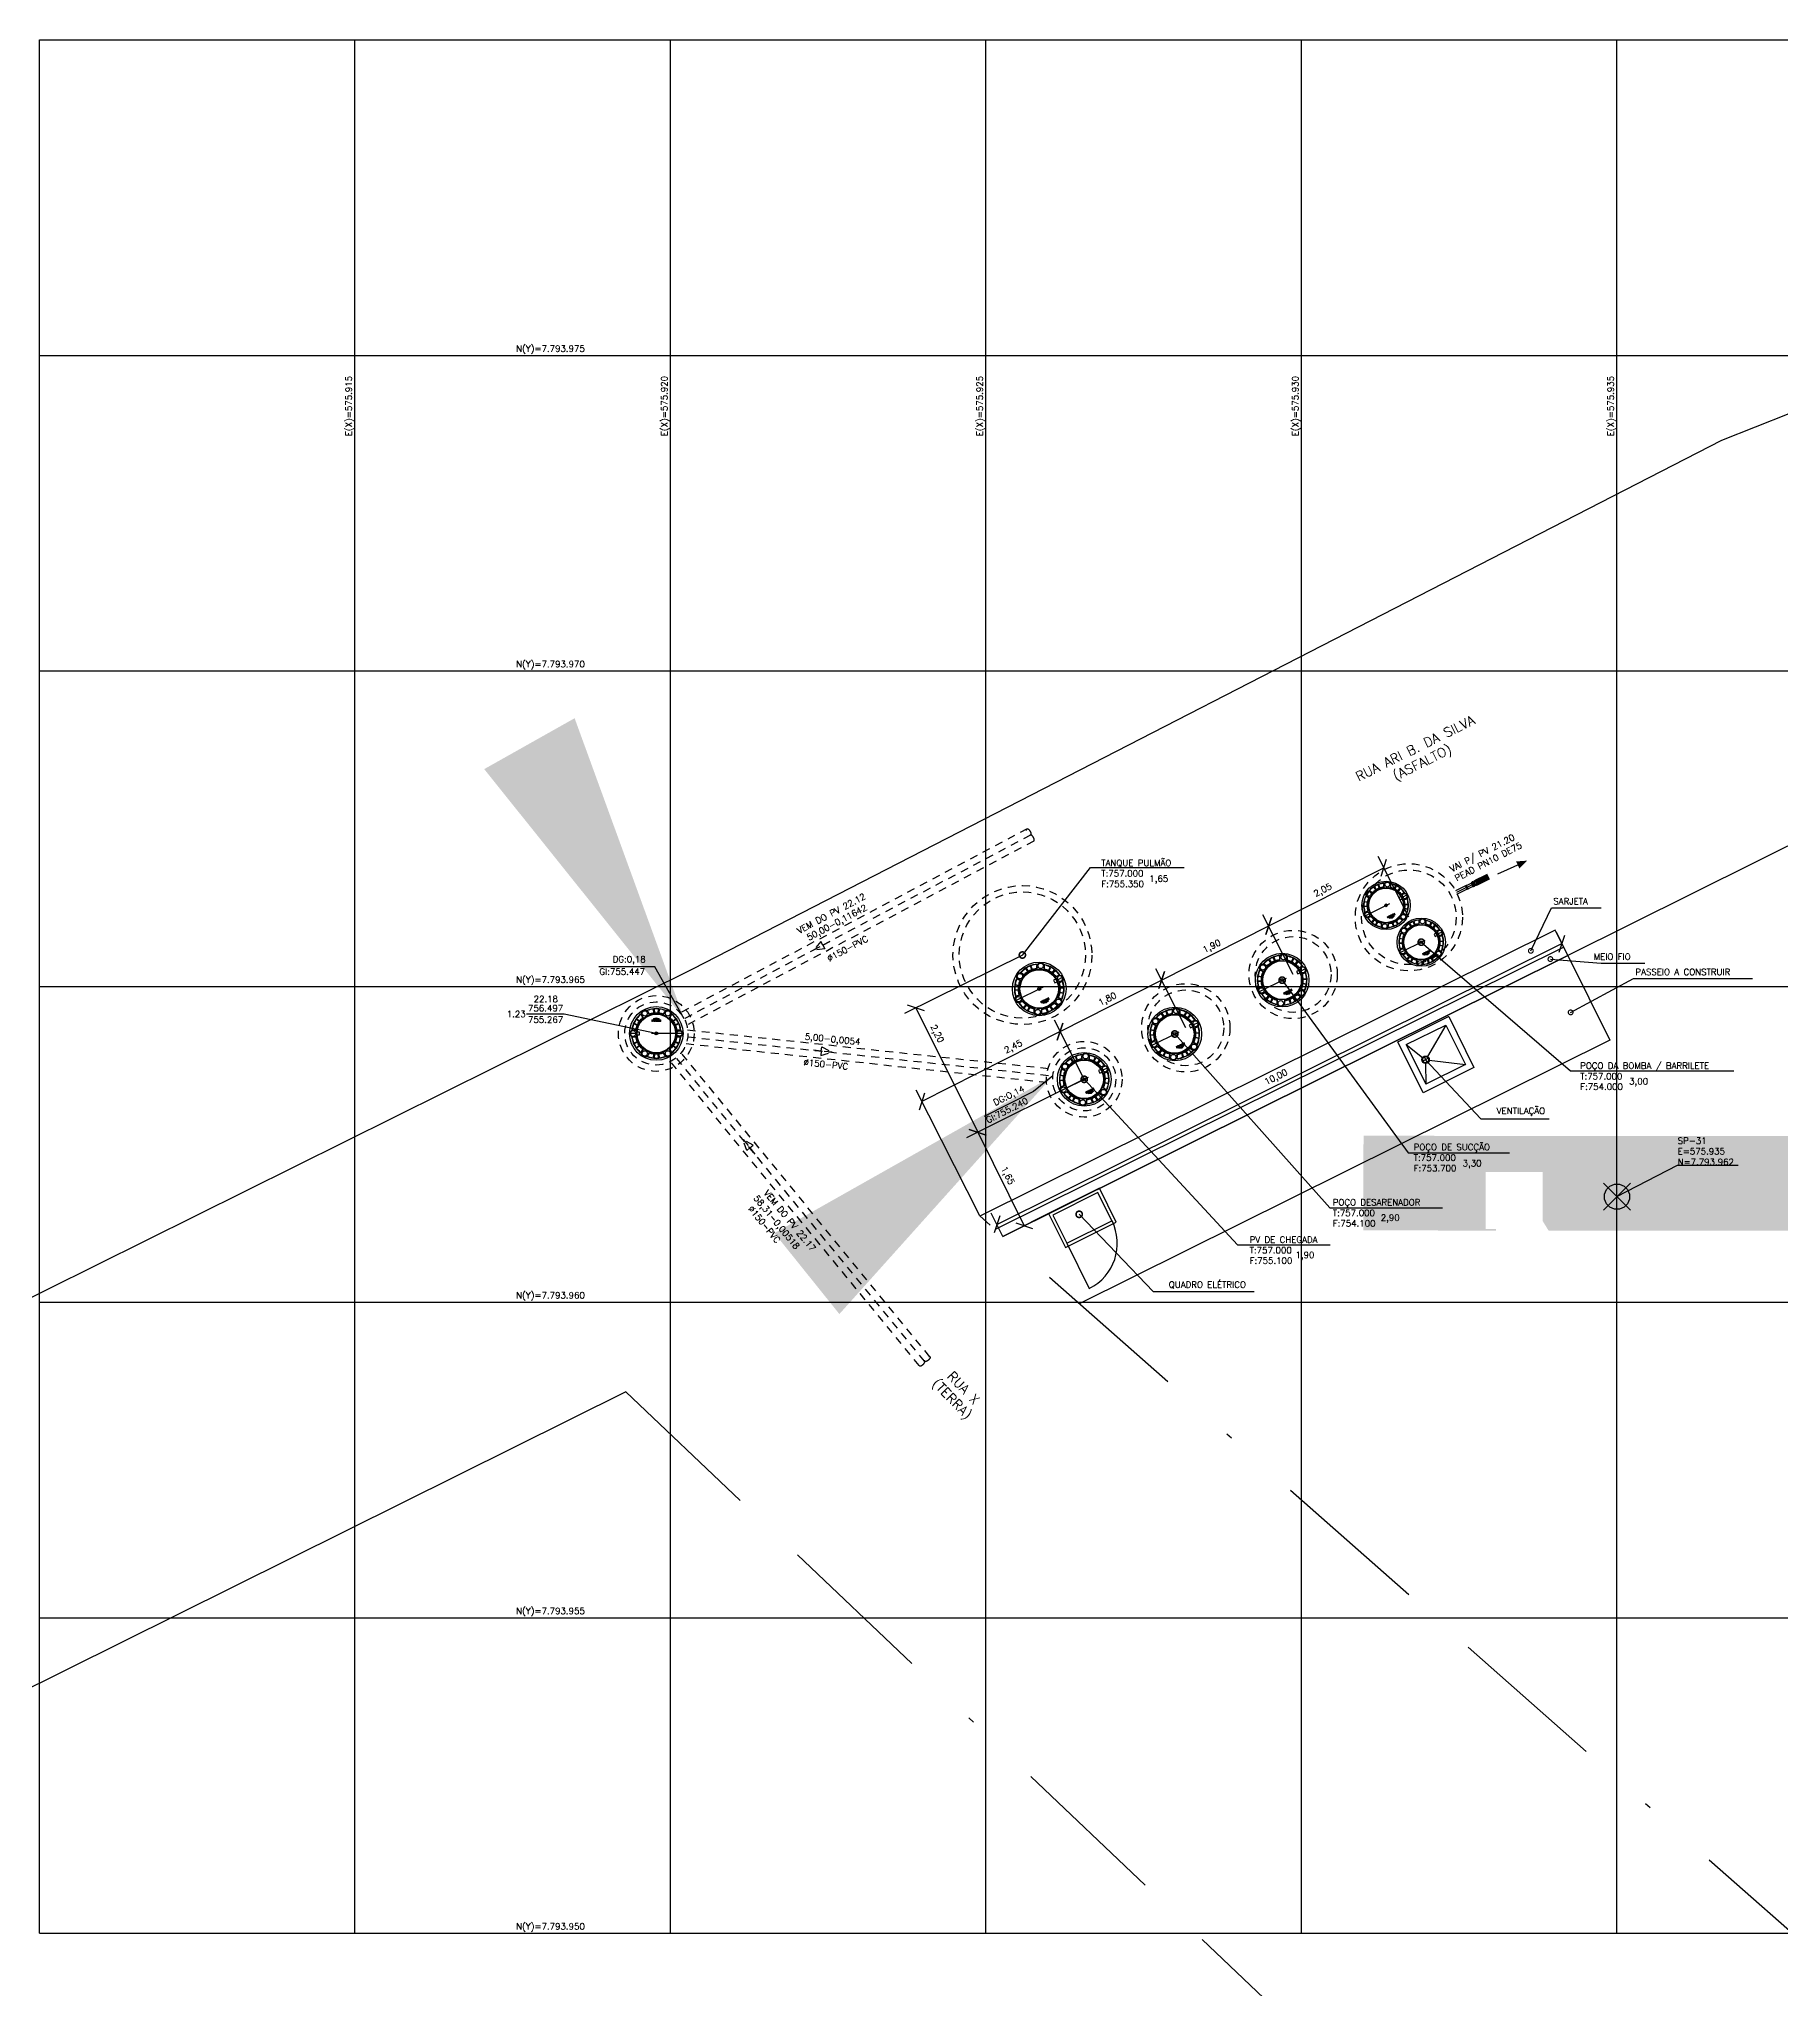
# Model space of a CAD drawing. Header units: metres. Extents: x 571679 to 576048, y 7793723 to 7796430.
# Drawn here: x 575909.99 to 575937.6, y 7793949.12 to 7793980.01 of the extents above; entities that cross this region are included whole.
import ezdxf
from ezdxf.enums import TextEntityAlignment as Align

# ---------------------------------------------------------------- set-up
doc = ezdxf.new("R2010")
doc.units = ezdxf.units.M
doc.header["$PDMODE"] = 35
doc.header["$PDSIZE"] = 0.1
for name, pattern in [('BORDER2', [0.875, 0.25, -0.125, 0.25, -0.125, 0, -0.125]), ('CONTINUO', [0]), ('DASHDOT2', [12.7, 6.35, -3.175, 0, -3.175]), ('DASHED2', [0.375, 0.25, -0.125]), ('HIDDEN', [9.525, 6.35, -3.175]), ('SGC_DASHDOT', [1, 0.5, -0.25, 0, -0.25])]:
    doc.linetypes.add(name, pattern=pattern)
for name, color, linetype in [('03', 3, 'Continuous'), ('04', 4, 'Continuous'), ('BSBAS--L2--', 2, 'Continuous'), ('BSBAS--L3--', 3, 'Continuous'), ('BSBAS--L4--', 4, 'Continuous'), ('BSBAS--L5--', 5, 'Continuous'), ('BSBAS--LC--', 1, 'DASHDOT2'), ('BSBASRFT6--', 1, 'Continuous'), ('BSETE--L3--', 3, 'Continuous'), ('BSSIMB-A3--', 3, 'Continuous'), ('COTAS', 1, 'Continuous'), ('EEE proposta - opзгo 2', 20, 'Continuous'), ('ESG-CHAMA', 1, 'Continuous'), ('ESG-NOMES', 3, 'Continuous'), ('ESG-PROF', 2, 'Continuous'), ('FRFORMTT3--', 3, 'Continuous'), ('MALHA - LINHA', 8, 'CONTINUO'), ('P1', 1, 'Continuous'), ('Peca 1', 1, 'Continuous'), ('Peca 3', 2, 'Continuous'), ('PENA-03', 3, 'Continuous'), ('SGC-Conexoes (Linhas Externas)', 3, 'Continuous'), ('SGC-EIXOS', 9, 'SGC_DASHDOT'), ('TEXTO', 3, 'Continuous'), ('TOP_TEXTO_NOME RUA', 2, 'Continuous'), ('TPCDSEDL1--', 252, 'Continuous'), ('TPCDSRUASFALTO', 2, 'Continuous'), ('TPCDSRUTE-Q', 2, 'BORDER2')]:
    doc.layers.add(name, color=color, linetype=linetype)
doc.layers.add('PONTO SONDAGEM', color=2, linetype='Continuous', lineweight=30)
doc.layers.add('SPT', color=100, linetype='Continuous', lineweight=30)
doc.styles.add('L50', font='romans.shx', dxfattribs={"height": 0.0625})
doc.styles.add('r80', font='romans.shx', dxfattribs={"height": 1})
doc.styles.add('ROMANS', font='romans.shx')
doc.styles.get("Standard").update_dxf_attribs({"font": 'simplex.shx'})
doc.dimstyles.new('ESC 1-100', dxfattribs={"dimscale": 100, "dimtxt": 0.002, "dimasz": 0.002, "dimexe": 0.002, "dimexo": 0, "dimgap": 0.0005, "dimtad": 1, "dimzin": 1, "dimtxsty": 'ROMANS', "dimblk": 'OBLIQUE', "dimcen": 0.002, "dimclrd": 1, "dimclre": 1, "dimclrt": 3, "dimadec": 0, "dimazin": 0, "dimtfac": 1, "dimtmove": 0, "dimatfit": 3, "dimldrblk": 'DOTSMALL', "dimfxl": 2, "dimarcsym": 1})
doc.dimstyles.new('ESC 1-2000', dxfattribs={"dimscale": 2000, "dimtxt": 0.002, "dimasz": 0.002, "dimexe": 0.002, "dimexo": 0, "dimgap": 0.0005, "dimtad": 1, "dimdec": 0, "dimzin": 4, "dimtxsty": 'ROMANS', "dimblk": 'OBLIQUE', "dimcen": 0, "dimclrd": 1, "dimclre": 1, "dimclrt": 3, "dimadec": 0, "dimazin": 0, "dimtfac": 1, "dimtdec": 0, "dimtofl": 0, "dimtmove": 0, "dimatfit": 3, "dimldrblk": 'ORIGIN', "dimfxl": 1, "dimtolj": 1, "dimtzin": 1, "dimarcsym": 0})
doc.dimstyles.get("Standard").update_dxf_attribs({"dimtxt": 0.18, "dimasz": 0.18, "dimexe": 0.18, "dimexo": 0.0625, "dimgap": 0.09, "dimtad": 0, "dimtih": 1, "dimtoh": 1, "dimdec": 4, "dimzin": 0, "dimdsep": 46, "dimtxsty": 'Standard', "dimcen": 0.09, "dimadec": 0, "dimazin": 0, "dimtfac": 1, "dimtdec": 4, "dimtofl": 0, "dimtmove": 0, "dimatfit": 3, "dimfxl": 1, "dimtolj": 1, "dimtzin": 0, "dimarcsym": 0})
pattern_1 = [(0, (0, 0), (0, 6.985), [5.08, -1.905]), (90, (0, 0), (-6.985, 4e-16), [5.08, -1.905])]

# ---------------------------------------------------------------- blocks, each defined once
blk = doc.blocks.new('BB-1-LA07-N0-D0-S0', base_point=(598286.071, 7855481.196))
at = {"layer": 'SGC-Conexoes (Linhas Externas)'}
for points in [[(598285.754, 7855481.421, 0.046821), (598285.718, 7855481.359), (598285.772, 7855481.335, -0.045659), (598285.802, 7855481.386)], [(598285.831, 7855481.502, 0.065219), (598285.76, 7855481.43), (598285.808, 7855481.395, -0.055738), (598285.859, 7855481.448), (598285.838, 7855481.484, -0.080663)], [(598286.025, 7855481.583, 0.065219), (598285.927, 7855481.558, -0.080663), (598285.939, 7855481.543), (598285.96, 7855481.507, -0.055738), (598286.032, 7855481.523)], [(598286.108, 7855481.584, 0.046821), (598286.035, 7855481.584), (598286.041, 7855481.524, -0.045659), (598286.101, 7855481.524)], [(598286.216, 7855481.558, 0.065219), (598286.118, 7855481.583), (598286.111, 7855481.523, -0.055738), (598286.183, 7855481.507), (598286.204, 7855481.543, -0.080663)], [(598286.383, 7855481.43, 0.065219), (598286.312, 7855481.502, -0.080663), (598286.305, 7855481.484), (598286.284, 7855481.448, -0.055738), (598286.335, 7855481.395)], [(598286.425, 7855481.359, 0.046821), (598286.389, 7855481.421), (598286.341, 7855481.386, -0.045659), (598286.371, 7855481.335)], [(598285.714, 7855481.349, 0.065219), (598285.687, 7855481.252, -0.080663), (598285.705, 7855481.255), (598285.747, 7855481.255, -0.055738), (598285.768, 7855481.325)], [(598285.687, 7855481.141, 0.065219), (598285.714, 7855481.044), (598285.768, 7855481.068, -0.055738), (598285.747, 7855481.138), (598285.705, 7855481.138, -0.080663)], [(598286.456, 7855481.252, 0.065219), (598286.429, 7855481.349), (598286.375, 7855481.325, -0.055738), (598286.396, 7855481.255), (598286.438, 7855481.255, -0.080663)], [(598286.429, 7855481.044, 0.065219), (598286.456, 7855481.141, -0.080663), (598286.438, 7855481.138), (598286.396, 7855481.138, -0.055738), (598286.375, 7855481.068)], [(598285.718, 7855481.034, 0.046821), (598285.754, 7855480.971), (598285.802, 7855481.006, -0.045659), (598285.772, 7855481.058)], [(598285.76, 7855480.963, 0.065219), (598285.831, 7855480.891, -0.080663), (598285.838, 7855480.909), (598285.859, 7855480.945, -0.055738), (598285.808, 7855480.998)], [(598285.927, 7855480.835, 0.065219), (598286.025, 7855480.81), (598286.032, 7855480.87, -0.055738), (598285.96, 7855480.886), (598285.939, 7855480.85, -0.080663)], [(598286.035, 7855480.809, 0.046821), (598286.108, 7855480.809), (598286.101, 7855480.868, -0.045659), (598286.041, 7855480.868)], [(598286.118, 7855480.81, 0.065219), (598286.216, 7855480.835, -0.080663), (598286.204, 7855480.85), (598286.183, 7855480.886, -0.055738), (598286.111, 7855480.87)], [(598286.312, 7855480.891, 0.065219), (598286.383, 7855480.963), (598286.335, 7855480.998, -0.055738), (598286.284, 7855480.945), (598286.305, 7855480.909, -0.080663)], [(598286.389, 7855480.971, 0.046821), (598286.425, 7855481.034), (598286.371, 7855481.058, -0.045659), (598286.341, 7855481.006)]]:
    blk.add_lwpolyline(points, format="xyb", close=True, dxfattribs=at)
for points in [[(598285.875, 7855481.43), (598285.842, 7855481.487, -1), (598285.935, 7855481.54), (598285.968, 7855481.483)], [(598286.175, 7855481.483), (598286.208, 7855481.54, -1), (598286.301, 7855481.487), (598286.268, 7855481.43)], [(598285.771, 7855481.143), (598285.705, 7855481.143, -1), (598285.705, 7855481.25), (598285.771, 7855481.25)], [(598286.372, 7855481.25), (598286.438, 7855481.25, -1), (598286.438, 7855481.143), (598286.372, 7855481.143)], [(598285.968, 7855480.91), (598285.935, 7855480.853, -1), (598285.842, 7855480.906), (598285.875, 7855480.963)], [(598286.268, 7855480.963), (598286.301, 7855480.906, -1), (598286.208, 7855480.853), (598286.175, 7855480.91)]]:
    blk.add_lwpolyline(points, format="xyb", dxfattribs=at)
at = {"layer": 'SGC-Conexoes (Linhas Externas)', "lineweight": 15}
for points in [[(598286.027, 7855481.414), (598286.001, 7855481.414), (598286.001, 7855481.384), (598286.013, 7855481.384), (598286.013, 7855481.391), (598286.027, 7855481.391, 1)], [(598286.024, 7855481.399), (598286.013, 7855481.399), (598286.013, 7855481.405, -0.414214), (598286.014, 7855481.407), (598286.024, 7855481.407, -1)], [(598286.069, 7855481.435), (598286.069, 7855481.419), (598286.062, 7855481.419), (598286.062, 7855481.431, 1), (598286.056, 7855481.431), (598286.056, 7855481.419), (598286.05, 7855481.419), (598286.05, 7855481.428, 1), (598286.044, 7855481.428), (598286.044, 7855481.419), (598286.037, 7855481.419), (598286.037, 7855481.424, 1), (598286.031, 7855481.424), (598286.031, 7855481.419), (598286.025, 7855481.419), (598286.025, 7855481.431), (598286.071, 7855481.445), (598286.118, 7855481.431), (598286.118, 7855481.419), (598286.112, 7855481.419), (598286.112, 7855481.424, 1), (598286.106, 7855481.424), (598286.106, 7855481.419), (598286.099, 7855481.419), (598286.099, 7855481.428, 1), (598286.093, 7855481.428), (598286.093, 7855481.419), (598286.087, 7855481.419), (598286.087, 7855481.431, 1), (598286.081, 7855481.431), (598286.081, 7855481.419), (598286.074, 7855481.419), (598286.074, 7855481.435, 1)], [(598286.066, 7855481.387), (598286.068, 7855481.384), (598286.081, 7855481.384), (598286.065, 7855481.414), (598286.05, 7855481.414), (598286.034, 7855481.384), (598286.047, 7855481.384), (598286.048, 7855481.387, -0.445006)], [(598286.062, 7855481.395), (598286.057, 7855481.406), (598286.053, 7855481.395, -0.141872)], [(598286.129, 7855481.384), (598286.142, 7855481.384), (598286.142, 7855481.403, 0.241531), (598286.138, 7855481.411, 0.366568), (598286.119, 7855481.41, 0.387414), (598286.099, 7855481.411), (598286.099, 7855481.414), (598286.086, 7855481.412), (598286.086, 7855481.384), (598286.099, 7855481.384), (598286.099, 7855481.399, -1), (598286.108, 7855481.399), (598286.108, 7855481.384), (598286.12, 7855481.384), (598286.12, 7855481.399, -1), (598286.129, 7855481.399)]]:
    blk.add_lwpolyline(points, format="xyb", close=True, dxfattribs=at)
at = {"layer": 'SGC-Conexoes (Linhas Externas)'}
blk.add_lwpolyline([(598285.739, 7855481.174), (598285.806, 7855481.174), (598285.806, 7855481.219), (598285.739, 7855481.219)], close=True, dxfattribs=at)
for centre, radius in [((598286.071, 7855481.196), 0.425), ((598286.071, 7855481.196), 0.313), ((598286.071, 7855481.196), 0.305), ((598286.071, 7855481.196), 0.305), ((598285.888, 7855481.514), 0.043), ((598286.255, 7855481.514), 0.043), ((598286.071, 7855481.196), 0.0239), ((598286.438, 7855481.196), 0.043), ((598285.888, 7855480.879), 0.043), ((598286.255, 7855480.879), 0.043)]:
    blk.add_circle(centre, radius, dxfattribs=at)
for centre, radius, start, end in [((598286.071, 7855481.196), 0.394, 126.9603, 173.0397), ((598286.071, 7855481.196), 0.324, 129.5343, 170.4657), ((598286.071, 7855481.196), 0.394, 66.9603, 113.0397), ((598286.071, 7855481.196), 0.324, 69.5343, 110.4657), ((598286.071, 7855481.196), 0.324, 9.5343, 50.4657), ((598286.071, 7855481.196), 0.394, 6.9603, 53.0397), ((598285.705, 7855481.196), 0.043, 31.4549, 328.5451), ((598286.071, 7855481.196), 0.394, 186.9603, 233.0397), ((598286.071, 7855481.196), 0.324, 189.5343, 230.4657), ((598286.071, 7855481.196), 0.324, 309.5343, 350.4657), ((598286.071, 7855481.196), 0.394, 306.9603, 353.0397), ((598286.071, 7855481.196), 0.394, 246.9603, 293.0397), ((598286.071, 7855481.196), 0.324, 249.5343, 290.4657)]:
    blk.add_arc(centre, radius, start, end, dxfattribs=at)
at = {"layer": 'SGC-EIXOS'}
blk.add_line((598286.496, 7855481.196), (598285.646, 7855481.196), dxfattribs=at)
blk = doc.blocks.new('Niple FG 2pol')
at = {"layer": 'Peca 1'}
for p, q in [((0, -30), (0, 30)), ((5, -30), (5, 30)), ((11, -30), (11, 30)), ((16, 21), (24, 21)), ((29, -30), (29, 30)), ((35, -30), (35, 30)), ((40, -30), (40, 30)), ((16, -21), (24, -21))]:
    blk.add_line(p, q, dxfattribs=at)
at = {"layer": 'Peca 3'}
for p, q in [((-4, 30), (16, 30)), ((16, -38), (16, 38)), ((24, 38), (16, 38)), ((24, -38), (24, 38)), ((44, 30), (24, 30)), ((-4, -30), (16, -30)), ((16, -38), (24, -38)), ((44, -30), (24, -30))]:
    blk.add_line(p, q, dxfattribs=at)
blk = doc.blocks.new('NipleFG 2pol')
blk.add_blockref('Niple FG 2pol', (277, 188))
blk = doc.blocks.new('_DotSmall')
at = {"color": 0, "linetype": 'ByBlock', "const_width": 0.5}
blk.add_lwpolyline([(-0.0625, 0, 1), (0.0625, 0, 1)], format="xyb", close=True, dxfattribs=at)
blk = doc.blocks.new('_Oblique')
at = {"color": 0, "linetype": 'ByBlock', "lineweight": -2}
blk.add_line((-0.5, -0.5), (0.5, 0.5), dxfattribs=at)
blk = doc.blocks.new('*D61')
at = {"layer": 'COTAS', "color": 1, "lineweight": -2, "transparency": 16777216}
for p, q in [((575925.577, 7793965.499), (575923.71, 7793964.57)), ((575923.889, 7793964.66), (575924.869, 7793962.69)), ((575926.557, 7793963.53), (575924.69, 7793962.601))]:
    blk.add_line(p, q, dxfattribs=at)
at = {"layer": 'DEFPOINTS', "color": 0, "transparency": 16777216}
for p in [(575925.577, 7793965.499), (575926.557, 7793963.53), (575924.869, 7793962.69)]:
    blk.add_point(p, dxfattribs=at)
at = {"layer": 'COTAS', "color": 1, "lineweight": -2, "transparency": 16777216, "xscale": 0.2, "yscale": 0.2, "zscale": 0.2}
for p, rotation in [((575923.889, 7793964.66), 116.455143037158), ((575924.869, 7793962.69), 296.455143037158)]:
    blk.add_blockref('_Oblique', p, dxfattribs=dict(at, rotation=rotation))
at = {"layer": 'COTAS', "color": 3, "transparency": 16777216, "insert": (575924.216, 7793964.247), "char_height": 0.1, "attachment_point": 5, "rotation": 296.4551, "style": 'ROMANS'}
blk.add_mtext('2,20', dxfattribs=at)
blk = doc.blocks.new('*D62')
at = {"layer": 'COTAS', "color": 1, "lineweight": -2, "transparency": 16777216}
for p, q in [((575928.167, 7793964.345), (575927.694, 7793965.28)), ((575926.174, 7793964.286), (575927.784, 7793965.101)), ((575926.557, 7793963.53), (575926.084, 7793964.465))]:
    blk.add_line(p, q, dxfattribs=at)
at = {"layer": 'DEFPOINTS', "color": 0, "transparency": 16777216}
for p in [(575927.784, 7793965.101), (575928.167, 7793964.345), (575926.557, 7793963.53)]:
    blk.add_point(p, dxfattribs=at)
at = {"layer": 'COTAS', "color": 1, "lineweight": -2, "transparency": 16777216, "xscale": 0.2, "yscale": 0.2, "zscale": 0.2}
for p, rotation in [((575927.784, 7793965.101), 26.83782428649737), ((575926.174, 7793964.286), 206.8378242864973)]:
    blk.add_blockref('_Oblique', p, dxfattribs=dict(at, rotation=rotation))
at = {"layer": 'COTAS', "color": 3, "transparency": 16777216, "insert": (575926.93, 7793964.791), "char_height": 0.1, "attachment_point": 5, "rotation": 26.8378, "style": 'ROMANS'}
blk.add_mtext('1,80', dxfattribs=at)
blk = doc.blocks.new('*D63')
at = {"layer": 'COTAS', "color": 1, "lineweight": -2, "transparency": 16777216}
for p, q in [((575929.868, 7793965.191), (575929.389, 7793966.137)), ((575927.784, 7793965.101), (575929.48, 7793965.959)), ((575928.167, 7793964.345), (575927.694, 7793965.28))]:
    blk.add_line(p, q, dxfattribs=at)
at = {"layer": 'DEFPOINTS', "color": 0, "transparency": 16777216}
for p in [(575929.48, 7793965.959), (575929.868, 7793965.191), (575928.167, 7793964.345)]:
    blk.add_point(p, dxfattribs=at)
at = {"layer": 'COTAS', "color": 1, "lineweight": -2, "transparency": 16777216, "xscale": 0.2, "yscale": 0.2, "zscale": 0.2}
for p, rotation in [((575929.48, 7793965.959), 26.83782428649735), ((575927.784, 7793965.101), 206.8378242864973)]:
    blk.add_blockref('_Oblique', p, dxfattribs=dict(at, rotation=rotation))
at = {"layer": 'COTAS', "color": 3, "transparency": 16777216, "insert": (575928.583, 7793965.628), "char_height": 0.1, "attachment_point": 5, "rotation": 26.8378, "style": 'ROMANS'}
blk.add_mtext('1,90', dxfattribs=at)
blk = doc.blocks.new('*D64')
at = {"layer": 'COTAS', "color": 1, "lineweight": -2, "transparency": 16777216}
for p, q in [((575931.702, 7793966.097), (575931.214, 7793967.061)), ((575929.48, 7793965.959), (575931.305, 7793966.882)), ((575929.868, 7793965.191), (575929.389, 7793966.137))]:
    blk.add_line(p, q, dxfattribs=at)
at = {"layer": 'DEFPOINTS', "color": 0, "transparency": 16777216}
for p in [(575931.305, 7793966.882), (575931.702, 7793966.097), (575929.868, 7793965.191)]:
    blk.add_point(p, dxfattribs=at)
at = {"layer": 'COTAS', "color": 1, "lineweight": -2, "transparency": 16777216, "xscale": 0.2, "yscale": 0.2, "zscale": 0.2}
for p, rotation in [((575931.305, 7793966.882), 26.83782428649735), ((575929.48, 7793965.959), 206.8378242864973)]:
    blk.add_blockref('_Oblique', p, dxfattribs=dict(at, rotation=rotation))
at = {"layer": 'COTAS', "color": 3, "transparency": 16777216, "insert": (575930.343, 7793966.518), "char_height": 0.1, "attachment_point": 5, "rotation": 26.8378, "style": 'ROMANS'}
blk.add_mtext('2,05', dxfattribs=at)
blk = doc.blocks.new('*D65')
at = {"layer": 'COTAS', "color": 1, "lineweight": -2, "transparency": 16777216}
for p, q in [((575926.557, 7793963.53), (575924.69, 7793962.601)), ((575924.869, 7793962.69), (575925.605, 7793961.21)), ((575925.991, 7793961.402), (575925.426, 7793961.121))]:
    blk.add_line(p, q, dxfattribs=at)
at = {"layer": 'DEFPOINTS', "color": 0, "transparency": 16777216}
for p in [(575926.557, 7793963.53), (575925.605, 7793961.21), (575925.991, 7793961.402)]:
    blk.add_point(p, dxfattribs=at)
at = {"layer": 'COTAS', "color": 1, "lineweight": -2, "transparency": 16777216, "xscale": 0.2, "yscale": 0.2, "zscale": 0.2}
for p, rotation in [((575924.869, 7793962.69), 116.455143037158), ((575925.605, 7793961.21), 296.455143037158)]:
    blk.add_blockref('_Oblique', p, dxfattribs=dict(at, rotation=rotation))
at = {"layer": 'COTAS', "color": 3, "transparency": 16777216, "insert": (575925.335, 7793961.999), "char_height": 0.1, "attachment_point": 5, "rotation": 296.4551, "style": 'ROMANS'}
blk.add_mtext('1,65', dxfattribs=at)
blk = doc.blocks.new('*D66')
at = {"layer": 'COTAS', "color": 1, "lineweight": -2, "transparency": 16777216}
for p, q in [((575926.174, 7793964.286), (575923.984, 7793963.178)), ((575926.557, 7793963.53), (575926.084, 7793964.465)), ((575924.902, 7793961.365), (575923.894, 7793963.357))]:
    blk.add_line(p, q, dxfattribs=at)
at = {"layer": 'DEFPOINTS', "color": 0, "transparency": 16777216}
for p in [(575926.557, 7793963.53), (575923.984, 7793963.178), (575924.902, 7793961.365, 783.684)]:
    blk.add_point(p, dxfattribs=at)
at = {"layer": 'COTAS', "color": 1, "lineweight": -2, "transparency": 16777216, "xscale": 0.2, "yscale": 0.2, "zscale": 0.2}
for p, rotation in [((575926.174, 7793964.286), 26.83782428649733), ((575923.984, 7793963.178), 206.8378242864973)]:
    blk.add_blockref('_Oblique', p, dxfattribs=dict(at, rotation=rotation))
at = {"layer": 'COTAS', "color": 3, "transparency": 16777216, "insert": (575925.439, 7793964.037), "char_height": 0.1, "attachment_point": 5, "rotation": 26.8378, "style": 'ROMANS'}
blk.add_mtext('2,45', dxfattribs=at)
blk = doc.blocks.new('Seta_01')
blk.add_line((1.01, -0.01), (8.22, -0.01))
blk.add_solid([(0, 0), (2.6, 0.97), (2.6, -0.99)])
blk = doc.blocks.new('*D67')
at = {"layer": 'COTAS', "color": 1, "lineweight": -2, "transparency": 16777216}
for p, q in [((575934.222, 7793965.492), (575934.039, 7793965.86)), ((575925.173, 7793961.232), (575934.128, 7793965.681)), ((575925.267, 7793961.042), (575925.084, 7793961.411))]:
    blk.add_line(p, q, dxfattribs=at)
at = {"layer": 'DEFPOINTS', "color": 0, "transparency": 16777216}
for p in [(575934.128, 7793965.681), (575934.222, 7793965.492), (575925.267, 7793961.042)]:
    blk.add_point(p, dxfattribs=at)
at = {"layer": 'COTAS', "color": 1, "lineweight": -2, "transparency": 16777216, "xscale": 0.2, "yscale": 0.2, "zscale": 0.2}
for p, rotation in [((575934.128, 7793965.681), 26.42088669639616), ((575925.173, 7793961.232), 206.4208866963962)]:
    blk.add_blockref('_Oblique', p, dxfattribs=dict(at, rotation=rotation))
at = {"layer": 'COTAS', "color": 3, "transparency": 16777216, "insert": (575929.602, 7793963.555), "char_height": 0.1, "attachment_point": 5, "rotation": 26.4209, "style": 'ROMANS'}
blk.add_mtext('10,00', dxfattribs=at)
blk = doc.blocks.new('SPT')
at = {"layer": 'PONTO SONDAGEM'}
for p, q in [((-1.06, 1.06), (1.06, -1.06)), ((-1.06, -1.06), (1.06, 1.06))]:
    blk.add_line(p, q, dxfattribs=at)
blk.add_circle((0, 0), 1, dxfattribs=at)
blk = doc.blocks.new('_Origin')
at = {"color": 0, "linetype": 'ByBlock', "lineweight": -2}
blk.add_line((0, 0), (-1, 0), dxfattribs=at)
blk.add_circle((0, 0), 0.5, dxfattribs=at)

msp = doc.modelspace()

# ---------------------------------------------------------------- hatches: boundary and pattern name
h = msp.add_hatch(color=254)
h.dxf.hatch_style = 1
h.paths.add_polyline_path([(575940.986, 7793962.629), (575930.983, 7793962.635), (575930.982, 7793961.135), (575933.084, 7793961.134), (575933.084, 7793961.159), (575932.92, 7793961.159), (575932.92, 7793962.059), (575933.82, 7793962.059), (575933.82, 7793961.289), (575933.916, 7793961.133), (575939.089, 7793961.13), (575939.089, 7793961.73), (575939.141, 7793961.73, -0.396012), (575939.939, 7793962.48), (575939.939, 7793961.73), (575939.989, 7793961.73), (575939.989, 7793961.13), (575940.985, 7793961.129)])
h.paths.add_polyline_path([(575933.293, 7793962.16), (575933.442, 7793962.16), (575933.442, 7793962.255), (575933.293, 7793962.255)], flags=9)
h.paths.add_polyline_path([(575933.293, 7793962.273), (575933.44, 7793962.273), (575933.44, 7793962.363), (575933.293, 7793962.363)], flags=9)
h.paths.add_polyline_path([(575932.801, 7793961.525), (575932.801, 7793961.694), (575932.681, 7793961.694), (575932.681, 7793961.525)], flags=24)
h.paths.add_polyline_path([(575932.669, 7793961.525), (575932.669, 7793961.694), (575932.549, 7793961.694), (575932.549, 7793961.525)], flags=24)
h.paths.add_polyline_path([(575940.414, 7793961.594), (575940.56, 7793961.594), (575940.56, 7793961.669), (575940.414, 7793961.669)], flags=24)
h.paths.add_polyline_path([(575935.969, 7793961.937), (575936.739, 7793961.937), (575936.739, 7793962.012), (575935.969, 7793962.012)], flags=24)
h.paths.add_polyline_path([(575935.969, 7793961.815), (575936.284, 7793961.815), (575936.284, 7793961.89), (575935.969, 7793961.89)], flags=24)
h.paths.add_polyline_path([(575935.962, 7793961.653), (575936.243, 7793961.653), (575936.243, 7793961.753), (575935.962, 7793961.753)], flags=24)
h.paths.add_polyline_path([(575934.719, 7793960.934), (575934.719, 7793961.133), (575934.644, 7793961.133), (575934.644, 7793960.934)], flags=9)
h.paths.add_polyline_path([(575934.024, 7793961.703), (575934.471, 7793961.703), (575934.471, 7793961.778), (575934.024, 7793961.778)], flags=24)
h.paths.add_polyline_path([(575934.018, 7793961.853), (575934.402, 7793961.853), (575934.402, 7793961.928), (575934.018, 7793961.928)], flags=24)
h.paths.add_polyline_path([(575934.008, 7793961.943), (575934.395, 7793961.943), (575934.395, 7793962.018), (575934.008, 7793962.018)], flags=24)
h.paths.add_polyline_path([(575931.956, 7793961.694), (575932.638, 7793961.694), (575932.638, 7793961.865), (575931.956, 7793961.865)], flags=24)
at = {"layer": 'SGC-Conexoes (Linhas Externas)', "linetype": 'DASHED2', "ltscale": 0.5}
h = msp.add_hatch(dxfattribs=at)
h.set_pattern_fill('ANGLE', color=2, angle=117.9299)
h.set_pattern_definition([(117.9299348, (7731811.7145, 10935752.6855), (-6.171394426, -3.2717145105), [5.08, -1.905]), (207.9299348, (7731811.7145, 10935752.6855), (3.2717145105, -6.171394426), [5.08, -1.905])])
h.paths.add_polyline_path([(575922.262, 7793965.574), (575922.414, 7793965.655), (575922.382, 7793965.715)])
h.paths.add_polyline_path([(575922.262, 7793965.574), (575922.446, 7793965.595), (575922.414, 7793965.655)])
h = msp.add_hatch(dxfattribs=at)
h.set_pattern_fill('ANGLE', color=2)
h.set_pattern_definition(pattern_1)
h.paths.add_polyline_path([(575922.382, 7793965.715), (575922.262, 7793965.574), (575922.414, 7793965.655)])
h.paths.add_polyline_path([(575922.414, 7793965.655), (575922.262, 7793965.574), (575922.446, 7793965.595)])
h = msp.add_hatch(dxfattribs=at)
h.set_pattern_fill('ANGLE', color=2)
h.set_pattern_definition(pattern_1)
h.paths.add_polyline_path([(575922.396, 7793964.043), (575922.389, 7793963.976), (575922.561, 7793963.958)])
h.paths.add_polyline_path([(575922.561, 7793963.958), (575922.389, 7793963.976), (575922.382, 7793963.909)])
h = msp.add_hatch(dxfattribs=at)
h.set_pattern_fill('ANGLE', color=2)
h.set_pattern_definition(pattern_1)
h.paths.add_polyline_path([(575922.396, 7793964.043), (575922.389, 7793963.976), (575922.561, 7793963.958)])
h.paths.add_polyline_path([(575922.389, 7793963.976), (575922.382, 7793963.909), (575922.561, 7793963.958)])
h = msp.add_hatch(dxfattribs=at)
h.set_pattern_fill('ANGLE', color=2, angle=117.9299)
h.set_pattern_definition([(117.9299348, (7731811.297, 10935749.734), (-6.171394426, -3.2717145105), [5.08, -1.905]), (207.9299348, (7731811.297, 10935749.734), (3.2717145105, -6.171394426), [5.08, -1.905])])
h.paths.add_polyline_path([(575921.844, 7793962.623), (575921.996, 7793962.704), (575921.965, 7793962.764)])
h.paths.add_polyline_path([(575921.844, 7793962.623), (575922.028, 7793962.644), (575921.996, 7793962.704)])
h = msp.add_hatch(dxfattribs=at)
h.set_pattern_fill('ANGLE', color=2)
h.set_pattern_definition(pattern_1)
h.paths.add_polyline_path([(575921.151, 7793962.576), (575921.26, 7793962.443), (575921.312, 7793962.485)])
h.paths.add_polyline_path([(575921.151, 7793962.576), (575921.208, 7793962.4), (575921.26, 7793962.443)])
h = msp.add_hatch(dxfattribs=at)
h.set_pattern_fill('ANGLE', color=2)
h.set_pattern_definition(pattern_1)
h.paths.add_polyline_path([(575921.151, 7793962.576), (575921.26, 7793962.443), (575921.312, 7793962.485)])
h.paths.add_polyline_path([(575921.26, 7793962.443), (575921.151, 7793962.576), (575921.208, 7793962.4)])

# ---------------------------------------------------------------- linework, layer by layer
at = {"layer": '03'}
msp.add_lwpolyline([(575926.258, 7793960.865), (575927.064, 7793961.266), (575926.797, 7793961.803), (575925.991, 7793961.402)], close=True, dxfattribs=at)
at = {"layer": '04', "linetype": 'HIDDEN', "ltscale": 20}
msp.add_line((575926.281, 7793960.932), (575926.637, 7793960.216), dxfattribs=at)
at = {"layer": '04'}
msp.add_lwpolyline([(575926.281, 7793960.932), (575926.997, 7793961.288), (575926.774, 7793961.736), (575926.058, 7793961.379)], close=True, dxfattribs=at)
at = {"layer": 'BSBAS--L2--'}
for p, q in [((575932.288, 7793964.39, -0.001), (575931.996, 7793963.891, -0.001)), ((575931.661, 7793964.079, -0.001), (575931.92, 7793963.876, -0.001)), ((575931.968, 7793963.781, -0.001), (575931.973, 7793963.452, -0.001)), ((575932.025, 7793963.833, -0.001), (575932.599, 7793963.764, -0.001))]:
    msp.add_line(p, q, dxfattribs=at)
at = {"layer": 'BSBAS--L3--', "elevation": -0.001}
for points in [[(575932.288, 7793964.39), (575932.599, 7793963.764)], [(575931.661, 7793964.079), (575931.973, 7793963.452)]]:
    msp.add_lwpolyline(points, dxfattribs=at)
at = {"layer": 'BSBAS--L3--'}
msp.add_circle((575931.967, 7793963.84, -0.001), 0.059, dxfattribs=at)
at = {"layer": 'BSBAS--L4--', "elevation": -0.001}
msp.add_lwpolyline([(575932.733, 7793963.719), (575931.928, 7793963.318, -0.414214), (575931.928, 7793963.318), (575931.527, 7793964.123, -0.414214), (575931.527, 7793964.124), (575932.332, 7793964.524, -0.414214), (575932.333, 7793964.524), (575932.733, 7793963.719, -0.414214)], format="xyb", close=True, dxfattribs=at)
for points in [[(575931.661, 7793964.079), (575932.288, 7793964.39)], [(575932.599, 7793963.764), (575931.973, 7793963.452)]]:
    msp.add_lwpolyline(points, dxfattribs=at)
at = {"layer": 'BSBAS--L5--', "linetype": 'DASHED2', "ltscale": 0.5}
for centre, radius in [((575931.702, 7793966.097), 0.85), ((575931.702, 7793966.097), 0.75), ((575925.577, 7793965.499), 1.1), ((575925.577, 7793965.499), 1), ((575929.868, 7793965.191), 0.7), ((575929.868, 7793965.191), 0.6), ((575919.775, 7793964.256), 0.6), ((575928.167, 7793964.345), 0.7), ((575928.167, 7793964.345), 0.6), ((575919.775, 7793964.256), 0.5), ((575926.557, 7793963.53), 0.6), ((575926.557, 7793963.53), 0.5)]:
    msp.add_circle(centre, radius, dxfattribs=at)
at = {"layer": 'BSBAS--LC--'}
for p, q in [((575932.023, 7793963.868, -0.001), (575931.911, 7793963.812, -0.001)), ((575931.939, 7793963.896, -0.001), (575931.995, 7793963.784, -0.001))]:
    msp.add_line(p, q, dxfattribs=at)
at = {"layer": 'BSBAS--LC--', "ltscale": 5}
msp.add_arc((575926.281, 7793960.932), 0.8, 296.4551, 26.4551, dxfattribs=at)
at = {"layer": 'EEE proposta - opзгo 2', "linetype": 'DASHDOT2', "lineweight": -2, "ltscale": 40, "const_width": 0.1, "elevation": -0.001}
msp.add_lwpolyline([(575932.77, 7793966.646), (575932.965, 7793966.743)], dxfattribs=at)
at = {"layer": 'ESG-CHAMA'}
for p, q in [((575918.317, 7793964.564), (575917.717, 7793964.564)), ((575919.775, 7793964.256), (575918.317, 7793964.564))]:
    msp.add_line(p, q, dxfattribs=at)
at = {"layer": 'MALHA - LINHA'}
for p, q in [((575910, 7793980), (575950, 7793980)), ((575910, 7793950), (575910, 7793980)), ((575915, 7793950), (575915, 7793980)), ((575920, 7793950), (575920, 7793980)), ((575925, 7793950), (575925, 7793980)), ((575930, 7793950), (575930, 7793980)), ((575935, 7793950), (575935, 7793980)), ((575910, 7793975), (575950, 7793975)), ((575910, 7793970), (575950, 7793970)), ((575910, 7793965), (575950, 7793965)), ((575910, 7793960), (575950, 7793960)), ((575910, 7793955), (575950, 7793955)), ((575910, 7793950), (575950, 7793950))]:
    msp.add_line(p, q, dxfattribs=at)
at = {"layer": 'P1'}
for p, q in [((575932.754, 7793966.68, -0.001), (575932.73, 7793966.668, -0.001)), ((575932.754, 7793966.68, -0.001), (575932.787, 7793966.613, -0.001)), ((575932.609, 7793966.599, -0.001), (575932.599, 7793966.594, -0.001)), ((575932.626, 7793966.541, -0.001), (575932.599, 7793966.594, -0.001)), ((575932.631, 7793966.543, -0.001), (575932.604, 7793966.597, -0.001)), ((575932.608, 7793966.599, -0.001), (575932.636, 7793966.545, -0.001)), ((575932.608, 7793966.599, -0.001), (575932.608, 7793966.599, -0.001)), ((575932.641, 7793966.548, -0.001), (575932.614, 7793966.602, -0.001)), ((575932.635, 7793966.545, -0.001), (575932.626, 7793966.541, -0.001)), ((575932.715, 7793966.585, -0.001), (575932.641, 7793966.548, -0.001)), ((575932.688, 7793966.639, -0.001), (575932.688, 7793966.639, -0.001)), ((575932.72, 7793966.587, -0.001), (575932.693, 7793966.642, -0.001)), ((575932.73, 7793966.668, -0.001), (575932.763, 7793966.601, -0.001)), ((575932.761, 7793966.665, -0.001), (575932.737, 7793966.653, -0.001)), ((575932.78, 7793966.627, -0.001), (575932.756, 7793966.615, -0.001)), ((575932.763, 7793966.601, -0.001), (575932.787, 7793966.613, -0.001))]:
    msp.add_line(p, q, dxfattribs=at)
at = {"layer": 'P1', "elevation": -0.001}
for points in [[(575932.609, 7793966.599), (575932.635, 7793966.545)], [(575932.614, 7793966.602), (575932.688, 7793966.638)], [(575932.688, 7793966.638), (575932.715, 7793966.585)], [(575932.733, 7793966.661), (575932.76, 7793966.607)], [(575932.733, 7793966.661), (575932.76, 7793966.607)]]:
    msp.add_lwpolyline(points, dxfattribs=at)
at = {"layer": 'P1'}
for centre, radius, start, end in [((575932.612, 7793966.6, -0.001), 0.00334, 45.5518, 187.3768), ((575932.638, 7793966.547, -0.001), 0.00335, 226.1086, 6.82), ((575932.691, 7793966.639, -0.001), 0.00334, 45.5518, 187.3768), ((575932.717, 7793966.587, -0.001), 0.00335, 226.1086, 6.82)]:
    msp.add_arc(centre, radius, start, end, dxfattribs=at)
at = {"layer": 'PENA-03'}
for p, q in [((575932.599, 7793966.594, -0.001), (575932.442, 7793966.516, -0.001)), ((575932.626, 7793966.541, -0.001), (575932.469, 7793966.463, -0.001))]:
    msp.add_line(p, q, dxfattribs=at)
at = {"layer": 'SGC-Conexoes (Linhas Externas)', "color": 2, "linetype": 'DASHED2', "ltscale": 0.5}
for points in [[(575925.653, 7793967.497), (575920.154, 7793964.582)], [(575925.756, 7793967.302), (575920.257, 7793964.387)], [(575922.262, 7793965.574), (575922.414, 7793965.655), (575922.382, 7793965.715), (575922.262, 7793965.574)], [(575922.262, 7793965.574), (575922.414, 7793965.655), (575922.446, 7793965.595), (575922.262, 7793965.574)], [(575922.414, 7793965.655), (575922.572, 7793965.739)], [(575920.271, 7793964.313), (575926.083, 7793963.691)], [(575924.112, 7793959.134), (575920.169, 7793963.948)], [(575920.248, 7793964.095), (575926.06, 7793963.472)], [(575922.389, 7793963.976), (575922.211, 7793963.995)], [(575922.561, 7793963.958), (575922.389, 7793963.976), (575922.382, 7793963.909), (575922.561, 7793963.958)], [(575922.561, 7793963.958), (575922.389, 7793963.976), (575922.396, 7793964.043), (575922.561, 7793963.958)], [(575923.942, 7793958.994), (575919.999, 7793963.809)], [(575921.151, 7793962.576), (575921.26, 7793962.443), (575921.208, 7793962.4), (575921.151, 7793962.576)], [(575921.151, 7793962.576), (575921.26, 7793962.443), (575921.312, 7793962.485), (575921.151, 7793962.576)], [(575921.26, 7793962.443), (575921.373, 7793962.304)]]:
    msp.add_lwpolyline(points, dxfattribs=at)
for centre, major_axis in [((575925.678, 7793967.448), (-0.0258, 0.0486)), ((575924.07, 7793959.099), (0.0425, 0.0349))]:
    msp.add_ellipse(centre, major_axis=major_axis, ratio=0.45549, dxfattribs=at)
for centre, major_axis in [((575925.73, 7793967.351), (-0.0258, 0.0486)), ((575923.985, 7793959.029), (0.0425, 0.0349))]:
    msp.add_ellipse(centre, major_axis=major_axis, ratio=0.45549, start_param=3.141593, end_param=6.283185, dxfattribs=at)
at = {"layer": 'SGC-EIXOS', "linetype": 'DASHED2', "ltscale": 0.5}
for points in [[(575925.704, 7793967.399), (575920.216, 7793964.49)], [(575920.272, 7793964.203), (575926.06, 7793963.583)], [(575924.027, 7793959.064), (575920.091, 7793963.869)]]:
    msp.add_lwpolyline(points, dxfattribs=at)
at = {"layer": 'SGC-EIXOS', "ltscale": 10, "elevation": -0.001}
msp.add_lwpolyline([(575932.746, 7793966.634), (575932.456, 7793966.489)], dxfattribs=at)
at = {"layer": 'TPCDSEDL1--'}
for points in [[(575934.022, 7793965.895), (575924.9, 7793961.363)], [(575934.222, 7793965.492), (575934.022, 7793965.895)], [(575934.156, 7793965.626), (575925.145, 7793961.15)], [(575925.267, 7793961.042), (575934.222, 7793965.492), (575934.889, 7793964.149)], [(575934.889, 7793964.149), (575926.479, 7793959.972)]]:
    msp.add_lwpolyline(points, dxfattribs=at)
at = {"layer": 'TPCDSRUASFALTO', "color": 250, "flags": 128}
for points, elevation in [([(575821.118, 7793905.437), (575841.687, 7793919.89), (575864.144, 7793934.528), (575870.007, 7793938.79), (575881.467, 7793946.423), (575902.763, 7793956.549), (575920.355, 7793965.281), (575936.66, 7793973.658), (575945.341, 7793977.089), (575967.761, 7793990.618), (575975.327, 7793996.658), (575984.082, 7794006.481), (575995.249, 7794021.545), (576008.491, 7794045.602), (576014.404, 7794061.506), (576016.286, 7794079.231), (576017.527, 7794091.323), (576019.566, 7794111.636), (576020.876, 7794119.275), (576024.236, 7794134.345), (576027.884, 7794151.907), (576032.314, 7794172.529), (576031.496, 7794174.356), (576030.957, 7794175.262)], 772.616), ([(575919.292, 7793958.577), (575904.207, 7793951.082)], 756.448)]:
    msp.add_lwpolyline(points, dxfattribs=dict(at, elevation=elevation))
msp.add_lwpolyline([(575938.195, 7793967.466), (575925.267, 7793961.042)], dxfattribs=at)
at = {"layer": 'TPCDSRUTE-Q', "color": 25, "ltscale": 10, "flags": 128}
for points, elevation in [([(575981.034, 7793911.972), (575970.007, 7793921.889), (575953.431, 7793936.181), (575924.902, 7793961.365)], 783.684), ([(575919.292, 7793958.577), (575948.3, 7793931.029)], 756.448)]:
    msp.add_lwpolyline(points, dxfattribs=dict(at, elevation=elevation))

# ---------------------------------------------------------------- block references
at = {"layer": 'BSETE--L3--', "xscale": -0.0625, "yscale": 0.0625, "zscale": 0.0625, "rotation": 24.56011217500727}
msp.add_blockref('Seta_01', (575933.574, 7793966.994, -364.23), dxfattribs=at)
at = {"layer": 'P1', "xscale": 0.001000000000007886, "yscale": 0.001000000000007886, "zscale": 0.001000000000007886, "rotation": 26.46428184423043}
msp.add_blockref('NipleFG 2pol', (575932.546, 7793966.324, -0.001), dxfattribs=at)
at = {"layer": 'SGC-Conexoes (Linhas Externas)', "xscale": 0.9, "yscale": 0.9, "zscale": 0.9, "rotation": 206.4551430536267}
for p in [(575931.34, 7793966.286), (575931.898, 7793965.703, -0.001)]:
    msp.add_blockref('BB-1-LA07-N0-D0-S0', p, dxfattribs=at)
at = {"layer": 'SGC-Conexoes (Linhas Externas)', "rotation": 206.4551430536267}
for p in [(575925.844, 7793964.962), (575929.694, 7793965.101, 72.846), (575927.992, 7793964.248, 72.846), (575926.557, 7793963.53)]:
    msp.add_blockref('BB-1-LA07-N0-D0-S0', p, dxfattribs=at)
at = {"layer": 'SGC-Conexoes (Linhas Externas)'}
msp.add_blockref('BB-1-LA07-N0-D0-S0', (575919.775, 7793964.256), dxfattribs=at)
at = {"layer": 'SPT', "xscale": 0.2, "yscale": 0.2, "zscale": 0.2}
msp.add_blockref('SPT', (575935, 7793961.671), dxfattribs=at)

# ---------------------------------------------------------------- texts
at = {"layer": 'BSSIMB-A3--'}
for s, p in [('DG:0,18', (575919.084, 7793965.383, 175.189)), ('GI:755.447', (575918.874, 7793965.187, 175.189))]:
    msp.add_text(s, height=0.1, dxfattribs=at).set_placement(p)
for s, p in [('DG:O,14', (575925.148, 7793963.108, 175.189)), ('GI:755.240', (575925.032, 7793962.83, 175.189))]:
    msp.add_text(s, height=0.1, rotation=26.8748, dxfattribs=at).set_placement(p)
at = {"layer": 'ESG-NOMES', "style": 'ROMANS'}
msp.add_text('22.18', height=0.1, dxfattribs=at).set_placement((575918.024, 7793964.721), align=Align.BOTTOM_CENTER)
at = {"layer": 'ESG-PROF', "style": 'ROMANS'}
msp.add_text('1.23', height=0.1, dxfattribs=at).set_placement((575917.705, 7793964.564), align=Align.MIDDLE_RIGHT)
msp.add_text('756.497', height=0.1, dxfattribs=at).set_placement((575917.742, 7793964.577), align=Align.BOTTOM_LEFT)
msp.add_text('755.267', height=0.1, dxfattribs=at).set_placement((575917.742, 7793964.527), align=Align.TOP_LEFT)
at = {"layer": 'FRFORMTT3--', "char_height": 0.1, "attachment_point": 3, "style": 'r80'}
for s, insert, width, rotation in [('VEM DO PV 22.12', (575923.057, 7793966.484), 5.4668, 27.9299), ('50,00-0,11642', (575923.079, 7793966.307), 1.2015, 27.9299), ('%%C150-PVC', (575923.097, 7793965.812, 72.846), 1.2015, 27.9299), ('5,00-0,0054', (575923.014, 7793964.172), 1.2015, 354.314), ('%%C150-PVC', (575922.821, 7793963.782, 72.846), 1.2015, 354.314), ('VEM DO PV 22.17', (575922.312, 7793960.857), 4.38039, 309.3193), ('%%C150-PVC', (575921.751, 7793960.988, 72.846), 1.2015, 309.3193), ('58,31-0,00518', (575922.056, 7793960.891), 1.2015, 309.3193)]:
    msp.add_mtext(s, dxfattribs=dict(at, insert=insert, width=width, rotation=rotation))
at = {"layer": 'MALHA - LINHA', "style": 'L50'}
for s, p in [('N(Y)=7.793.975', (575917.554, 7793975.058)), ('N(Y)=7.793.970', (575917.554, 7793970.058)), ('N(Y)=7.793.965', (575917.554, 7793965.058)), ('N(Y)=7.793.960', (575917.554, 7793960.058)), ('N(Y)=7.793.955', (575917.554, 7793955.058)), ('N(Y)=7.793.950', (575917.554, 7793950.058))]:
    msp.add_text(s, height=0.1, dxfattribs=at).set_placement(p)
for s, p in [('E(X)=575.915', (575914.951, 7793974.674)), ('E(X)=575.920', (575919.951, 7793974.674)), ('E(X)=575.925', (575924.951, 7793974.674)), ('E(X)=575.930', (575929.951, 7793974.674)), ('E(X)=575.935', (575934.951, 7793974.674))]:
    msp.add_text(s, height=0.1, rotation=90, dxfattribs=at).set_placement(p, align=Align.RIGHT)
at = {"layer": 'SPT', "color": 3, "insert": (575935.962, 7793962.172), "char_height": 0.1, "attachment_point": 7, "style": 'ROMANS'}
msp.add_mtext('\\A1;SP-31\\PE=575.935\\PN=7.793.962', dxfattribs=at)
at = {"layer": 'TEXTO', "color": 3, "style": 'ROMANS'}
for s, p in [('1,65', (575927.589, 7793966.66, 875.947)), ('3,00', (575935.193, 7793963.449, -580.981)), ('3,30', (575932.554, 7793962.151, -580.981)), ('2,90', (575931.257, 7793961.287)), ('1,90', (575929.905, 7793960.698, 147.483))]:
    msp.add_text(s, height=0.1, dxfattribs=at).set_placement(p)
at = {"layer": 'TEXTO', "color": 3, "insert": (575932.462, 7793966.664, 385.228), "char_height": 0.1, "attachment_point": 7, "rotation": 27.3839, "style": 'ROMANS'}
msp.add_mtext('VAI P/ PV 21.20\\PPEAD PN10 DE75', dxfattribs=at)
at = {"layer": 'TEXTO', "color": 3, "char_height": 0.1, "attachment_point": 7, "style": 'ROMANS'}
for s, insert in [('{\\C256;TANQUE PULMÃO\\PT:757.000\\PF:755.350}', (575926.827, 7793966.575)), ('{\\C256;SARJETA}', (575933.991, 7793966.302)), ('{\\C256;MEIO FIO}', (575934.63, 7793965.422)), ('{\\C256;PASSEIO A CONSTRUIR}', (575935.292, 7793965.181)), ('{\\C256;POÇO DA BOMBA / BARRILETE\\PT:757.000\\PF:754.000}', (575934.417, 7793963.362)), ('{\\C256;VENTILAÇÃO}', (575933.094, 7793962.952)), ('{\\C256;POÇO DE SUCÇÃO\\PT:757.000\\PF:753.700}', (575931.778, 7793962.072)), ('{\\C256;POÇO DESARENADOR\\PT:757.000\\PF:754.100}', (575930.496, 7793961.197)), ('{\\C256;PV DE CHEGADA\\PT:757.000\\PF:755.100}', (575929.178, 7793960.606)), ('{\\C256;QUADRO ELÉTRICO}', (575927.898, 7793960.217))]:
    msp.add_mtext(s, dxfattribs=dict(at, insert=insert))
at = {"layer": 'TOP_TEXTO_NOME RUA', "char_height": 0.15, "attachment_point": 1, "style": 'ROMANS'}
for s, insert, width, rotation in [('\\pxqc;RUA ARI B. DA SILVA\\P(ASFALTO)', (575930.248, 7793968.087, -791.69), 3.39538, 26.4308), ('\\pxqc;RUA X\\P(TERRA)', (575924.314, 7793959.092), 1.11015, 313.9403)]:
    msp.add_mtext(s, dxfattribs=dict(at, insert=insert, width=width, rotation=rotation))

# ---------------------------------------------------------------- dimensions: what is measured, and where the dimension line sits
at = {"layer": 'COTAS'}
for base, p1, p2, angle, picture, middle in [((575931.305, 7793966.882), (575929.868, 7793965.191), (575931.702, 7793966.097), 206.8378, '*D64', (575930.343, 7793966.518)), ((575929.48, 7793965.959), (575928.167, 7793964.345), (575929.868, 7793965.191), 206.8378, '*D63', (575928.583, 7793965.628)), ((575925.605, 7793961.21), (575926.557, 7793963.53), (575925.991, 7793961.402), 116.4551, '*D65', (575925.335, 7793961.999))]:
    dim = msp.add_linear_dim(base=base, p1=p1, p2=p2, angle=angle, dimstyle='ESC 1-100', override={"dimtxt": 0.001, "dimtmove": 1}, dxfattribs=at)
    dim.commit()
    dim.dimension.update_dxf_attribs({"geometry": picture, "text_midpoint": middle})
for p1, p2, distance, override, picture, middle in [((575925.267, 7793961.042), (575934.222, 7793965.492), 0.211, {"dimtxt": 0.001, "dimtmove": 1}, '*D67', (575929.602, 7793963.555)), ((575926.557, 7793963.53), (575928.167, 7793964.345), 0.848, {"dimtxt": 0.001}, '*D62', (575926.93, 7793964.791))]:
    dim = msp.add_aligned_dim(p1=p1, p2=p2, distance=distance, dimstyle='ESC 1-100', override=override, dxfattribs=at)
    dim.commit()
    dim.dimension.update_dxf_attribs({"geometry": picture, "text_midpoint": middle})
for base, p1, p2, angle, override, picture, middle, dimtype in [((575924.869, 7793962.69), (575925.577, 7793965.499), (575926.557, 7793963.53), 296.4551, {"dimtxt": 0.001}, '*D61', (575924.118, 7793964.199), 161), ((575923.984, 7793963.178), (575926.557, 7793963.53), (575924.902, 7793961.365, 783.684), 206.8378, {"dimtxt": 0.001, "dimtmove": 1}, '*D66', (575925.488, 7793963.939), 160)]:
    dim = msp.add_linear_dim(base=base, p1=p1, p2=p2, angle=angle, dimstyle='ESC 1-100', override=override, dxfattribs=at)
    dim.commit()
    dim.dimension.update_dxf_attribs({"geometry": picture, "text_midpoint": middle, "dimtype": dimtype})

# ---------------------------------------------------------------- leaders
at = {"layer": 'BSBASRFT6--'}
for points in [[(575920.216, 7793964.49), (575919.753, 7793965.313), (575918.863, 7793965.313)], [(575926.06, 7793963.583), (575925.755, 7793963.338), (575924.972, 7793962.941)]]:
    msp.add_leader(points, dimstyle='Standard', override={"dimscale": 1, "dimtxt": 5, "dimasz": 5, "dimexe": 3.75, "dimexo": 2.7, "dimgap": 3, "dimtad": 0, "dimtoh": 0, "dimdec": 2, "dimzin": 8, "dimcen": 3.75, "dimtdec": 2, "dimtix": 0, "dimtmove": 0, "dimfxl": 0.18, "dimtolj": 0, "dimtzin": 8, "dimarcsym": 1}, dxfattribs=at)
at = {"layer": 'SPT', "annotation_type": 0, "has_hookline": 1, "hookline_direction": 0, "text_width": 0.957}
msp.add_leader([(575935, 7793961.671), (575935.959, 7793962.172), (575935.961, 7793962.172)], dimstyle='ESC 1-2000', override={"dimscale": 1}, dxfattribs=at)
at = {"layer": 'TEXTO', "annotation_type": 0, "has_hookline": 1, "hookline_direction": 0}
for points, text_width in [([(575925.577, 7793965.499), (575926.655, 7793966.886), (575926.855, 7793966.886)], 1.238), ([(575931.898, 7793965.703), (575934.263, 7793963.662), (575934.463, 7793963.662)], 2.338), ([(575929.694, 7793965.101), (575931.692, 7793962.365), (575931.892, 7793962.365)], 1.357), ([(575927.992, 7793964.248), (575930.451, 7793961.492), (575930.651, 7793961.492)], 1.533), ([(575931.967, 7793963.84), (575932.844, 7793962.902), (575933.044, 7793962.902)], 0.833), ([(575926.557, 7793963.53), (575928.987, 7793960.908), (575929.187, 7793960.908)], 1.219), ([(575926.477, 7793961.391), (575927.648, 7793960.167), (575927.848, 7793960.167)], 1.352)]:
    msp.add_leader(points, dimstyle='ESC 1-100', dxfattribs=dict(at, text_width=text_width))
for points, text_width in [([(575933.635, 7793965.566), (575933.96, 7793966.248), (575934.11, 7793966.248)], 0.59), ([(575933.945, 7793965.435), (575934.748, 7793965.368)], 0.643), ([(575934.265, 7793964.59), (575935.261, 7793965.126), (575935.411, 7793965.126)], 1.686)]:
    msp.add_leader(points, dimstyle='ESC 1-100', override={"dimasz": 0.0015}, dxfattribs=dict(at, text_width=text_width))

doc.saveas('drawing.dxf')
